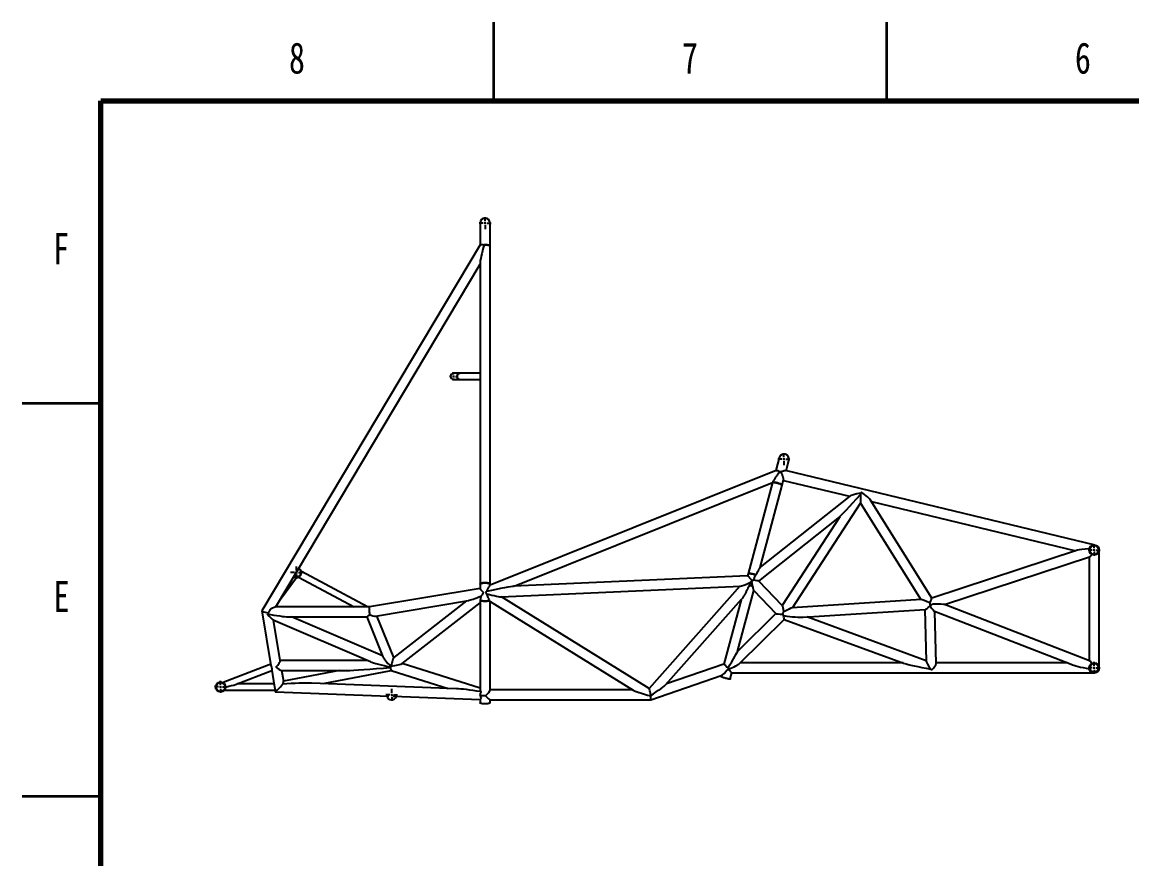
# Model space of a CAD drawing. Header units: millimetres. Extents: x 0 to 420, y 0 to 297.
# Drawn here: x 0 to 141.2, y 190.6 to 297 of the extents above; entities that cross this region are included whole.
import ezdxf

# ---------------------------------------------------------------- set-up
doc = ezdxf.new("R2010")
doc.units = ezdxf.units.MM
doc.layers.add('C', color=7, linetype='Continuous')
doc.styles.add('SLDTEXTSTYLE2', font='TXT', dxfattribs={"width": 0.75})

# ---------------------------------------------------------------- blocks, each defined once
blk = doc.blocks.new('SW_CENTERMARKSYMBOL_0')
at = {"layer": 'C', "color": 0}
for p, q in [((-0.25, 0), (-0.76, 0)), ((0, 0), (-0.125, 0)), ((0, 0.25), (0, 0.76)), ((0, 0), (0, 0.125)), ((0, 0), (0, -0.125)), ((0, 0), (0.125, 0)), ((0.25, 0), (0.76, 0)), ((0, -0.25), (0, -0.76))]:
    blk.add_line(p, q, dxfattribs=at)
blk = doc.blocks.new('SW_CENTERMARKSYMBOL_1')
at = {"layer": 'C', "color": 0}
for p, q in [((-0.25, 0), (-0.76, 0)), ((0, 0), (-0.125, 0)), ((0, 0.25), (0, 0.76)), ((0, 0), (0, 0.125)), ((0, 0), (0, -0.125)), ((0, 0), (0.125, 0)), ((0.25, 0), (0.76, 0)), ((0, -0.25), (0, -0.76))]:
    blk.add_line(p, q, dxfattribs=at)
blk = doc.blocks.new('SW_CENTERMARKSYMBOL_2')
at = {"layer": 'C', "color": 0}
for p, q in [((-0.25, 0), (-0.76, 0)), ((0, 0), (-0.125, 0)), ((0, 0.25), (0, 0.76)), ((0, 0), (0, 0.125)), ((0, 0), (0, -0.125)), ((0, 0), (0.125, 0)), ((0.25, 0), (0.76, 0)), ((0, -0.25), (0, -0.76))]:
    blk.add_line(p, q, dxfattribs=at)
blk = doc.blocks.new('SW_CENTERMARKSYMBOL_3')
at = {"layer": 'C', "color": 0}
for p, q in [((-0.25, 0), (-0.76, 0)), ((0, 0), (-0.125, 0)), ((0, 0.25), (0, 0.76)), ((0, 0), (0, 0.125)), ((0, 0), (0, -0.125)), ((0, 0), (0.125, 0)), ((0.25, 0), (0.76, 0)), ((0, -0.25), (0, -0.76))]:
    blk.add_line(p, q, dxfattribs=at)
blk = doc.blocks.new('SW_CENTERMARKSYMBOL_4')
at = {"layer": 'C', "color": 0}
for p, q in [((-0.25, 0), (-0.76, 0)), ((0, 0), (-0.125, 0)), ((0, 0.25), (0, 0.76)), ((0, 0), (0, 0.125)), ((0, 0), (0, -0.125)), ((0, 0), (0.125, 0)), ((0.25, 0), (0.76, 0)), ((0, -0.25), (0, -0.76))]:
    blk.add_line(p, q, dxfattribs=at)
blk = doc.blocks.new('SW_CENTERMARKSYMBOL_5')
at = {"layer": 'C', "color": 0}
for p, q in [((-0.25, 0), (-0.76, 0)), ((0, 0), (-0.125, 0)), ((0, 0.25), (0, 0.76)), ((0, 0), (0, 0.125)), ((0, 0), (0, -0.125)), ((0, 0), (0.125, 0)), ((0.25, 0), (0.76, 0)), ((0, -0.25), (0, -0.76))]:
    blk.add_line(p, q, dxfattribs=at)
blk = doc.blocks.new('SW_CENTERMARKSYMBOL_6')
at = {"layer": 'C', "color": 0}
for p, q in [((-0.25, 0), (-0.525, 0)), ((0, 0), (-0.125, 0)), ((0, 0.25), (0, 0.525)), ((0, 0), (0, 0.125)), ((0, 0), (0, -0.125)), ((0, 0), (0.125, 0)), ((0.25, 0), (0.525, 0)), ((0, -0.25), (0, -0.525))]:
    blk.add_line(p, q, dxfattribs=at)
blk = doc.blocks.new('SW_CENTERMARKSYMBOL_7')
at = {"layer": 'C', "color": 0}
for p, q in [((-0.25, 0), (-0.76, 0)), ((0, 0), (-0.125, 0)), ((0, 0.25), (0, 0.76)), ((0, 0), (0, 0.125)), ((0, 0), (0, -0.125)), ((0, 0), (0.125, 0)), ((0.25, 0), (0.76, 0)), ((0, -0.25), (0, -0.76))]:
    blk.add_line(p, q, dxfattribs=at)

msp = doc.modelspace()

# ---------------------------------------------------------------- linework, layer by layer
at = {"color": 7, "linetype": 'Continuous', "lineweight": 35}
for p, q in [((60, 287), (60, 297)), ((110, 287), (110, 297)), ((10, 248.5), (0, 248.5)), ((10, 198.5), (0, 198.5))]:
    msp.add_line(p, q, dxfattribs=at)
at = {"color": 7, "linetype": 'Continuous', "lineweight": 70}
for p, q in [((10, 10), (10, 287)), ((10, 287), (410, 287))]:
    msp.add_line(p, q, dxfattribs=at)
at = {"color": 7, "linetype": 'Continuous', "lineweight": 25}
for p, q in [((58.26, 271.44), (58.26, 268.69)), ((59.53, 268.51), (59.53, 271.44)), ((58.26, 268.69), (30.5, 222.12)), ((59.53, 225.51), (59.53, 268.51)), ((32.28, 222.63), (58.26, 266.21)), ((58.26, 266.36), (58.26, 225.51)), ((55.66, 252.34), (54.89, 252.34)), ((54.89, 251.54), (55.66, 251.54)), ((58.26, 252.34), (55.66, 252.34)), ((55.66, 251.54), (58.26, 251.54)), ((96.31, 241.58), (95.88, 239.96)), ((97.19, 239.95), (97.54, 241.25)), ((95.92, 239.98), (59.53, 225.38)), ((96.69, 238.1), (96.88, 238.81)), ((96.86, 238.72), (105.27, 236.7)), ((136.54, 230.47), (97.1, 239.97)), ((62.6, 225.24), (95.47, 238.43)), ((95.47, 238.43), (92.36, 226.84)), ((93.89, 227.65), (96.69, 238.1)), ((95.48, 238.48), (95.47, 238.43)), ((105.29, 236.72), (93.9, 227.66)), ((98.01, 222.49), (106.67, 235.83)), ((106.67, 235.83), (114.35, 223.55)), ((115.73, 223.75), (107.95, 236.18)), ((108.04, 236.03), (134.07, 229.76)), ((93.72, 225.9), (104.04, 234.1)), ((104.03, 234.09), (96.69, 222.79)), ((134.26, 229.83), (115.73, 223.75)), ((117.34, 222.94), (135.79, 228.99)), ((135.76, 228.98), (135.76, 215.78)), ((137.03, 214.86), (137.03, 229.86)), ((32.86, 223.59), (34.92, 226.35)), ((35.14, 226.4), (42.22, 222.63)), ((43.92, 222.63), (35.52, 227.11)), ((35.52, 227.11), (35.52, 227.11)), ((92.3, 226.58), (62.52, 225.24)), ((92.36, 226.84), (92.29, 226.58)), ((96.71, 222.78), (93.72, 225.91)), ((58.26, 224.97), (44.2, 222.63)), ((58.26, 225.51), (58.26, 224.96)), ((59.53, 225.38), (59.53, 225.51)), ((60.94, 223.89), (91.38, 225.27)), ((91.31, 225.26), (79.77, 212.26)), ((91.03, 216.96), (93.1, 224.71)), ((93.1, 224.71), (95.91, 221.78)), ((44.96, 221.46), (56.77, 223.44)), ((56.52, 223.4), (47.28, 216.2)), ((48.34, 215.41), (58.26, 223.14)), ((58.26, 223.31), (58.26, 212.12)), ((59.53, 212.04), (59.53, 223.3)), ((59.53, 223.3), (77.73, 212.03)), ((79.78, 212.25), (60.97, 223.9)), ((81.9, 212.74), (91.53, 223.6)), ((91.47, 223.53), (89.28, 215.35)), ((114.39, 223.55), (97.96, 222.49)), ((30.5, 222.11), (31.64, 215.18)), ((44.2, 222.63), (32.26, 222.63)), ((95.9, 221.79), (91.03, 216.96)), ((99.37, 221.31), (114.89, 222.31)), ((114.84, 222.31), (115.01, 215.73)), ((116.09, 222.06), (133.45, 215.32)), ((116.29, 215.42), (116.11, 222.05)), ((135.79, 215.77), (117.34, 222.94)), ((31.92, 220.97), (44.3, 215.66)), ((32.83, 215.79), (31.98, 220.95)), ((33.84, 221.36), (43.85, 221.36)), ((45.85, 216.38), (34.25, 221.36)), ((43.83, 221.36), (45.89, 216.28)), ((47.29, 216.2), (45.14, 221.49)), ((91.27, 215.41), (96.95, 221.04)), ((96.95, 221.04), (112.28, 215.42)), ((115.01, 215.77), (99.83, 221.34)), ((31.62, 215.35), (25.56, 212.99)), ((43.93, 215.82), (32.83, 215.82)), ((58.26, 212.3), (48.36, 215.43)), ((89.28, 215.35), (81.97, 212.83)), ((89.89, 214.75), (89.86, 214.75)), ((112.09, 215.49), (91.35, 215.49)), ((133, 215.49), (116.29, 215.49)), ((27.14, 212.75), (31.75, 214.55)), ((31.75, 214.56), (32.06, 212.66)), ((32.97, 214.55), (41.27, 214.55)), ((33.27, 213.15), (33.04, 214.55)), ((40.36, 214.55), (33.26, 213.18)), ((38.3, 212.86), (46.94, 214.52)), ((46.95, 214.55), (47, 214.55)), ((47.08, 214.5), (54.2, 212.25)), ((80, 210.8), (88.94, 213.88)), ((88.88, 213.87), (88.86, 213.79)), ((90.09, 213.46), (90.29, 214.22)), ((90.29, 214.22), (136.39, 214.22)), ((25.56, 212.99), (25.56, 212.99)), ((25.74, 212.04), (32.17, 212.04)), ((32.03, 212.84), (27.37, 212.84)), ((32.16, 212.04), (32.2, 211.83)), ((32.21, 211.82), (46.67, 211.27)), ((55.27, 212.21), (36.79, 212.92)), ((77.66, 212.07), (59.53, 212.07)), ((47.22, 211.25), (58.26, 210.83)), ((58.26, 210.83), (58.26, 210.44)), ((59.52, 210.8), (80, 210.8)), ((59.53, 210.44), (59.53, 210.8))]:
    msp.add_line(p, q, dxfattribs=at)
at = {"color": 7, "linetype": 'Continuous', "lineweight": 25, "flags": 128}
for points in [[(58.77, 268.68), (58.78, 268.68), (58.89, 268.68)], [(59.53, 268.51), (59.52, 268.53), (59.5, 268.56), (59.46, 268.59), (59.4, 268.61), (59.33, 268.64), (59.25, 268.65), (59.15, 268.67), (59.05, 268.68), (58.94, 268.68), (58.84, 268.68), (58.77, 268.68)], [(58.89, 268.68), (59, 268.68), (59.1, 268.67), (59.2, 268.66), (59.29, 268.64), (59.37, 268.62), (59.43, 268.6), (59.48, 268.58), (59.51, 268.55), (59.53, 268.52), (59.53, 268.51)], [(55.34, 251.94), (55.35, 252.02), (55.37, 252.1), (55.4, 252.18), (55.45, 252.24), (55.51, 252.29), (55.57, 252.32), (55.64, 252.34), (55.66, 252.34)], [(55.66, 252.34), (55.61, 252.33), (55.54, 252.31), (55.48, 252.27), (55.43, 252.21), (55.38, 252.14), (55.35, 252.06), (55.34, 251.98), (55.34, 251.89), (55.35, 251.81), (55.38, 251.73), (55.43, 251.66), (55.48, 251.61), (55.54, 251.57), (55.61, 251.54), (55.66, 251.54)], [(55.66, 251.54), (55.64, 251.54), (55.57, 251.55), (55.51, 251.58), (55.45, 251.63), (55.4, 251.69), (55.37, 251.77), (55.35, 251.85), (55.34, 251.94)], [(96.52, 239.79), (96.46, 239.8), (96.37, 239.82)], [(95.47, 238.43), (95.47, 238.44), (95.49, 238.45), (95.53, 238.46), (95.59, 238.47), (95.66, 238.46), (95.74, 238.46), (95.83, 238.44), (95.93, 238.42), (96.03, 238.4), (96.14, 238.37), (96.24, 238.34), (96.34, 238.31), (96.43, 238.28), (96.51, 238.24), (96.58, 238.21), (96.63, 238.18), (96.67, 238.15), (96.69, 238.12), (96.69, 238.1)], [(96.69, 238.1), (96.69, 238.11), (96.68, 238.14), (96.65, 238.16), (96.61, 238.19), (96.54, 238.23), (96.47, 238.26), (96.38, 238.29), (96.29, 238.33), (96.19, 238.36), (96.08, 238.39), (95.98, 238.41), (95.88, 238.43), (95.78, 238.45), (95.7, 238.46), (95.62, 238.47), (95.56, 238.47), (95.51, 238.46), (95.48, 238.45), (95.47, 238.43), (95.47, 238.43)], [(92.36, 226.84), (92.37, 226.85), (92.39, 226.86), (92.43, 226.87), (92.48, 226.88), (92.55, 226.87), (92.63, 226.86), (92.73, 226.85), (92.82, 226.83), (92.93, 226.81), (93.03, 226.78), (93.13, 226.75), (93.23, 226.72), (93.32, 226.69), (93.36, 226.67)], [(93.37, 226.67), (93.36, 226.67), (93.28, 226.7), (93.18, 226.74), (93.08, 226.77), (92.98, 226.8), (92.87, 226.82), (92.77, 226.84), (92.68, 226.86), (92.59, 226.87), (92.52, 226.88), (92.45, 226.87), (92.41, 226.87), (92.38, 226.86), (92.36, 226.84)], [(58.26, 225.51), (58.26, 225.52), (58.27, 225.55), (58.3, 225.58), (58.35, 225.6), (58.41, 225.62), (58.49, 225.64), (58.58, 225.66), (58.68, 225.67), (58.78, 225.68), (58.89, 225.68)], [(59.53, 225.51), (59.52, 225.53), (59.5, 225.56), (59.46, 225.59), (59.4, 225.61), (59.33, 225.64), (59.25, 225.65), (59.15, 225.67), (59.05, 225.68), (58.94, 225.68), (58.84, 225.68), (58.73, 225.68), (58.63, 225.67), (58.54, 225.65), (58.45, 225.64), (58.38, 225.61), (58.32, 225.59), (58.28, 225.56), (58.26, 225.53), (58.26, 225.51)], [(58.89, 225.68), (59, 225.68), (59.1, 225.67), (59.2, 225.66), (59.29, 225.64), (59.37, 225.62), (59.43, 225.6), (59.48, 225.58), (59.51, 225.55), (59.53, 225.52), (59.53, 225.51)], [(58.27, 223.48), (58.27, 223.47), (58.3, 223.45), (58.35, 223.43), (58.41, 223.41), (58.49, 223.39), (58.58, 223.38), (58.68, 223.37), (58.78, 223.36), (58.89, 223.36)], [(59.47, 223.45), (59.46, 223.44), (59.4, 223.42), (59.33, 223.4), (59.25, 223.38), (59.15, 223.37), (59.05, 223.36), (58.94, 223.36), (58.84, 223.36), (58.73, 223.36), (58.63, 223.37), (58.54, 223.38), (58.45, 223.4), (58.38, 223.42), (58.32, 223.44), (58.28, 223.46), (58.27, 223.48)], [(58.89, 223.36), (59, 223.36), (59.1, 223.37), (59.2, 223.38), (59.29, 223.39), (59.37, 223.41), (59.43, 223.43), (59.48, 223.45)], [(90.09, 213.46), (90.09, 213.45), (90.06, 213.44), (90.03, 213.44), (89.97, 213.44), (89.9, 213.45), (89.82, 213.46), (89.73, 213.47), (89.64, 213.5), (89.53, 213.52), (89.43, 213.55), (89.33, 213.58), (89.23, 213.61), (89.14, 213.64), (89.05, 213.67), (88.99, 213.7), (88.93, 213.73), (88.89, 213.75), (88.87, 213.77), (88.86, 213.79)], [(58.95, 211.29), (58.94, 211.29), (58.84, 211.29), (58.73, 211.29), (58.63, 211.3), (58.54, 211.31), (58.45, 211.33), (58.38, 211.35), (58.32, 211.37), (58.28, 211.39), (58.26, 211.42), (58.26, 211.44)], [(58.95, 211.29), (58.94, 211.29), (58.84, 211.29), (58.73, 211.29), (58.63, 211.3), (58.54, 211.31), (58.45, 211.33), (58.38, 211.35), (58.32, 211.37), (58.28, 211.39), (58.26, 211.42), (58.26, 211.44)], [(59.53, 210.44), (59.52, 210.42), (59.5, 210.39), (59.46, 210.37), (59.4, 210.35), (59.33, 210.33), (59.25, 210.31), (59.15, 210.3), (59.05, 210.29), (58.94, 210.29), (58.84, 210.29), (58.73, 210.29), (58.63, 210.3), (58.54, 210.31), (58.45, 210.33), (58.38, 210.35), (58.32, 210.37), (58.28, 210.39), (58.26, 210.42), (58.26, 210.44)]]:
    msp.add_lwpolyline(points, dxfattribs=at)
at = {"color": 7, "linetype": 'Continuous', "lineweight": 25}
for centre, radius in [((136.39, 229.86), 0.635), ((136.39, 229.86), 0.555), ((136.39, 214.86), 0.635), ((136.39, 214.86), 0.555), ((25.24, 212.44), 0.635), ((25.24, 212.44), 0.575)]:
    msp.add_circle(centre, radius, dxfattribs=at)
for centre, radius, start, end in [((58.89, 271.44), 0.635, 0, 180), ((54.89, 251.94), 0.4, 90, 180), ((54.89, 251.94), 0.4, 90, 270), ((54.89, 251.94), 0.4, 180, 270), ((96.92, 241.42), 0.635, 90, 165), ((96.92, 241.42), 0.635, 345, 165), ((96.92, 241.42), 0.635, 345, 90), ((96.16, 238.58), 1.26, 73.5986, 80.3868), ((34.89, 226.99), 0.635, 238.4292, 59.9763), ((34.89, 226.99), 0.575, 238.3485, 60.057), ((93.71, 229.41), 4.19, 253.4749, 259.6678), ((93.72, 229.46), 4.24, 253.5223, 259.6752), ((58.89, 211.44), 0.635, 146.9231, 224.5072), ((47.01, 211.44), 0.635, 194.3827, 341.237)]:
    msp.add_arc(centre, radius, start, end, dxfattribs=at)
for centre, major_axis, ratio, start_param, end_param in [((58.89, 268.51), (0.62, 2.23), 0.070426, 1.515164, 2.891253), ((106.68, 237.01), (0.401, 0.556), 0.061424, 1.256558, 1.509607), ((106.68, 237.01), (1.3, -0.93), 0.132722, 0.314239, 1.595875), ((106.68, 237.01), (2.65, 2.91), 0.010361, 3.205033, 4.696918), ((106.68, 237.01), (1.4, 0.31), 0.06317, 1.543756, 3.012886), ((106.68, 237.01), (0.01, 1.18), 0.008608, 1.521324, 3.128084), ((106.68, 237.01), (0.161, 0.94), 0.001753, 4.63544, 4.816018), ((136.39, 229.86), (2.22, 0.09), 0.086202, 1.84747, 2.846859), ((136.39, 229.86), (0.626, 0.864), 0.121813, 3.308192, 4.085478), ((92.78, 225.96), (0.937, -0.064), 0.073203, 0.080043, 1.30792), ((58.89, 224.44), (3.67, 0.79), 0.02412, 0.141066, 1.512032), ((92.78, 225.96), (1.45, 0.69), 0.081592, 3.332255, 4.52893), ((58.89, 224.44), (2.25, 0.99), 0.081481, 3.452805, 4.43796), ((58.89, 224.44), (2.07, -0.54), 0.038053, 4.824745, 6.160644), ((115.45, 222.99), (1.09, -0.56), 0.097198, 1.628772, 2.980235), ((115.45, 222.99), (0.337, 0.657), 0.097198, 1.285705, 1.409439), ((115.45, 222.99), (-0.121, 0.628), 0.121813, 4.103473, 5.04002), ((115.45, 222.99), (0.933, -0.338), 0.216448, 1.551291, 1.613336), ((115.45, 222.99), (-0.121, 0.628), 0.121813, 4.103473, 5.04002), ((115.45, 222.99), (0.275, 0.758), 0.02491, 4.982044, 6.26368), ((31.16, 221.99), (0.664, -0.125), 0.125424, 3.09573, 3.749911), ((31.16, 221.99), (0.664, -0.125), 0.125424, 3.749911, 4.911065), ((31.16, 221.99), (-0.8, 1.02), 0.113918, 1.715159, 2.936308), ((31.16, 221.99), (2.88, -0.59), 0.078752, 4.728577, 5.917349), ((31.16, 221.99), (0.532, 0.627), 0.190957, 4.704651, 5.438344), ((31.16, 221.99), (-0.36, 0.635), 0.067141, 4.220102, 4.505976), ((31.16, 221.99), (1.11, 0.63), 0.067141, 0.117637, 1.123029), ((44.26, 221.99), (0.425, 0.63), 0.180124, 3.262341, 4.30892), ((44.26, 221.99), (-0.053, 0.635), 0.159019, 0.013199, 1.08971), ((44.26, 221.99), (-0.053, 0.635), 0.159019, 0.013199, 2.081815), ((44.26, 221.99), (-0.053, 0.635), 0.159019, 1.08971, 2.081815), ((44.26, 221.99), (0.82, -0.458), 0.329699, 4.819939, 5.892915), ((96.79, 221.78), (0.887, -0.012), 0.087972, 3.227804, 4.67542), ((96.79, 221.78), (-0.09, 1.01), 0.11432, 4.899338, 6.139702), ((96.79, 221.78), (0.254, 0.653), 0.025918, 4.510682, 5.030738), ((96.79, 221.78), (0.254, 0.653), 0.025918, 4.510682, 5.027129), ((96.79, 221.78), (0.012, 0.905), 0.036336, 1.657008, 1.72345), ((96.79, 221.78), (1.63, 0.73), 0.062195, 4.663336, 4.689124), ((96.79, 221.78), (-0.278, 0.618), 0.062196, 1.735534, 2.021545), ((96.79, 221.78), (1.2, 0.7), 0.088664, 0.174866, 1.439396), ((115.45, 222.99), (0.603, 0.661), 0.209852, 3.356286, 4.51311), ((115.45, 222.99), (0.638, -0.582), 0.209853, 4.927082, 5.106589), ((115.45, 222.99), (0.018, 0.672), 0.237917, 4.164404, 4.43463), ((115.45, 222.99), (-0.654, 0.929), 0.092607, 1.895485, 3.003245), ((115.45, 222.99), (0.562, 0.797), 0.323398, 4.497674, 4.645197), ((115.45, 222.99), (-0.121, 0.628), 0.121813, 4.034485, 4.07389), ((115.45, 222.99), (0.61, 0.429), 0.321358, 4.730145, 5.128386), ((115.45, 222.99), (1.88, -0.05), 0.002277, 0.006361, 1.371727), ((96.79, 221.78), (2.81, -0.4), 0.088118, 4.752215, 5.887816), ((96.79, 221.78), (-0.16, 0.735), 0.026065, 3.158154, 4.340284), ((47.01, 215.18), (-1.13, 1.16), 0.10283, 0.245087, 1.586986), ((47.01, 215.18), (0.27, 1.01), 0.05986, 0.079058, 1.750687), ((89.81, 214.86), (1.22, 2.1), 0.005562, 4.702068, 6.262616), ((32.29, 215.18), (0.532, 0.627), 0.190957, 4.490916, 6.122634), ((32.29, 215.18), (0.73, -0.619), 0.190957, 4.87294, 6.061712), ((47.01, 215.18), (6.19, 0.59), 0.037926, 3.519999, 4.685568), ((47.01, 215.18), (2.88, -0.59), 0.078752, 3.507428, 4.696201), ((47.01, 215.18), (0.098, 0.635), 0.177901, 1.769926, 2.38191), ((47.01, 215.18), (-0.124, 0.691), 0.398493, 2.202927, 2.935213), ((47.01, 215.18), (1.33, 0.24), 0.062148, 4.603608, 6.165441), ((47.01, 215.18), (-0.217, 0.633), 0.237424, 1.652951, 1.753014), ((47.01, 215.18), (-0.217, 0.633), 0.237424, 1.652951, 1.753014), ((47.01, 215.18), (0.911, -0.613), 0.180124, 4.686073, 4.714716), ((89.81, 214.86), (0.905, 0.971), 0.104517, 3.335784, 4.69604), ((89.81, 214.86), (0.526, -0.49), 0.030767, 3.157942, 4.906581), ((89.81, 214.86), (-0.261, 0.635), 0.017022, 1.608692, 1.751483), ((89.81, 214.86), (0.569, -0.33), 0.129385, 4.851101, 4.949683), ((89.81, 214.86), (0.819, 0.628), 0.112611, 4.695063, 4.709802), ((89.81, 214.86), (-0.487, 0.635), 0.022582, 1.716514, 3.124266), ((89.81, 214.86), (1.49, 0.61), 0.107116, 4.730032, 6.028565), ((115.67, 214.86), (3.48, -0.62), 0.043068, 3.379652, 4.700761), ((115.67, 214.86), (-0.649, 0.903), 0.124028, 0.180676, 1.639807), ((115.67, 214.86), (0.643, -0.626), 0.166208, 4.769772, 4.953656), ((115.67, 214.86), (0.6, 0.617), 0.252676, 4.543341, 6.041918), ((136.39, 214.86), (3.15, -0.59), 0.074752, 3.521208, 4.527172), ((136.39, 214.86), (-0.626, 0.914), 0.119569, 5.31257, 6.110225), ((47.01, 215.18), (0.071, 0.66), 0.040949, 3.154163, 3.583549), ((25.24, 212.44), (2, 0.38), 0.066893, 5.022229, 5.941535), ((32.74, 212.44), (0.541, 0.613), 0.085424, 3.072022, 5.414908), ((32.74, 212.44), (0.514, 0.738), 0.154147, 5.327546, 6.126252), ((32.74, 212.44), (4.75, 0.36), 0.06964, 0.545586, 1.483434), ((58.89, 211.44), (4.14, -0.72), 0.071992, 1.720158, 2.650225), ((58.89, 211.44), (-0.591, 0.806), 0.289877, 0.376572, 0.938235), ((58.89, 211.44), (-0.619, 0.643), 0.222529, 0.702856, 0.804511), ((58.89, 211.44), (0.627, 0.627), 0.164653, 4.641556, 6.119996), ((79.89, 211.44), (2.19, -0.62), 0.052946, 3.325606, 4.754187), ((79.89, 211.44), (-0.12, 0.819), 0.081063, 4.574959, 6.215064), ((79.89, 211.44), (2.04, 1.36), 0.056304, 4.720393, 6.07168), ((58.89, 211.44), (0.635, 0.611), 0.010921, 3.152104, 3.907878), ((58.89, 211.44), (-0.633, 0.633), 0.070952, 1.733985, 3.07076), ((79.89, 211.44), (0.18, 0.634), 0.147017, 4.528376, 4.593758), ((79.89, 211.44), (-0.106, 0.635), 0.084408, 3.12745, 4.537817), ((79.89, 211.44), (-0.106, 0.635), 0.084408, 3.12745, 4.537817), ((79.89, 211.44), (1.46, -0.16), 0.063396, 4.76833, 4.777205), ((79.89, 211.44), (0.966, 0.141), 0.119275, 4.781862, 4.79112), ((79.89, 211.44), (-0.364, 0.546), 0.017758, 4.506795, 4.511494)]:
    msp.add_ellipse(centre, major_axis=major_axis, ratio=ratio, start_param=start_param, end_param=end_param, dxfattribs=at)
for points, knots in [([(58.26, 268.69), (58.26, 268.69), (58.26, 268.7), (58.28, 268.71), (58.31, 268.73), (58.37, 268.73), (58.43, 268.73), (58.51, 268.73), (58.6, 268.71), (58.69, 268.7), (58.75, 268.68), (58.77, 268.68), (58.77, 268.68)], [0, 0, 0, 0, 0.00034, 0.127629, 0.253379, 0.38257, 0.512154, 0.645267, 0.779055, 0.916552, 0.997877, 1, 1, 1, 1]), ([(96.38, 239.82), (96.38, 239.82), (96.3, 239.73), (96.19, 239.58), (96.04, 239.37), (95.92, 239.21), (95.81, 239.05), (95.71, 238.89), (95.62, 238.75), (95.55, 238.63), (95.5, 238.53), (95.49, 238.5), (95.48, 238.48)], [0, 0, 0, 0, 0.000786, 0.224168, 0.33875, 0.454289, 0.564938, 0.677118, 0.772153, 0.870341, 0.937779, 1, 1, 1, 1]), ([(95.92, 239.98), (95.93, 239.98), (95.96, 239.99), (96.02, 239.99), (96.09, 239.97), (96.18, 239.94), (96.28, 239.89), (96.34, 239.84), (96.38, 239.82), (96.38, 239.82)], [0, 0, 0, 0, 0.097544, 0.273031, 0.451536, 0.635923, 0.81444, 0.998092, 1, 1, 1, 1]), ([(96.52, 239.79), (96.52, 239.79), (96.57, 239.82), (96.68, 239.87), (96.82, 239.93), (96.94, 239.97), (97.02, 239.98), (97.07, 239.98), (97.09, 239.97), (97.1, 239.97)], [0, 0, 0, 0, 0.001393, 0.233215, 0.471801, 0.648894, 0.830364, 0.959869, 1, 1, 1, 1]), ([(96.88, 238.8), (96.88, 238.81), (96.89, 238.83), (96.89, 238.92), (96.86, 239.03), (96.83, 239.16), (96.78, 239.28), (96.72, 239.42), (96.63, 239.6), (96.56, 239.72), (96.52, 239.79), (96.52, 239.79)], [0, 0, 0, 0, 0.033766, 0.163181, 0.303483, 0.407544, 0.514593, 0.648369, 0.785992, 0.99899, 1, 1, 1, 1]), ([(93.36, 226.67), (93.41, 226.77), (93.51, 226.98), (93.65, 227.21), (93.75, 227.39), (93.82, 227.5), (93.86, 227.58), (93.89, 227.63), (93.89, 227.64), (93.89, 227.65)], [0, 0, 0, 0, 0.263657, 0.530115, 0.661875, 0.795107, 0.883623, 0.972666, 1, 1, 1, 1]), ([(92.3, 226.57), (92.3, 226.57), (92.31, 226.58), (92.37, 226.53), (92.46, 226.44), (92.56, 226.32), (92.66, 226.21), (92.75, 226.09), (92.82, 226), (92.86, 225.94), (92.86, 225.94)], [0, 0, 0, 0, 0.083173, 0.236285, 0.401091, 0.590233, 0.70015, 0.812492, 0.998905, 1, 1, 1, 1]), ([(92.86, 225.94), (92.86, 225.94), (92.8, 225.89), (92.7, 225.8), (92.61, 225.72), (92.58, 225.7)], [0, 0, 0, 0, 0.0032684, 0.6805189, 1, 1, 1, 1]), ([(92.82, 225.95), (92.82, 225.95), (92.86, 225.97), (92.94, 225.99), (93.02, 226.01), (93.05, 226.02)], [0, 0, 0, 0, 0.00532, 0.542818, 1, 1, 1, 1]), ([(92.95, 225.29), (92.94, 225.34), (92.93, 225.39), (92.9, 225.5), (92.89, 225.56), (92.87, 225.67), (92.86, 225.73), (92.85, 225.81), (92.84, 225.84), (92.83, 225.88), (92.83, 225.9), (92.83, 225.93), (92.82, 225.94), (92.82, 225.95), (92.82, 225.95)], [0, 0, 0, 0, 0.25, 0.25, 0.5, 0.5, 0.75, 0.75, 0.875, 0.875, 0.9375, 0.96875, 0.96875, 1, 1, 1, 1]), ([(93.03, 226.01), (93.09, 226.13), (93.14, 226.24), (93.25, 226.46), (93.31, 226.56), (93.36, 226.67)], [0, 0, 0, 0, 0.5, 0.5, 1, 1, 1, 1]), ([(58.26, 224.96), (58.26, 224.95), (58.27, 224.92), (58.3, 224.86), (58.35, 224.8), (58.42, 224.71), (58.51, 224.62), (58.6, 224.53), (58.66, 224.47), (58.69, 224.44), (58.69, 224.44)], [0, 0, 0, 0, 0.168786, 0.291305, 0.417358, 0.571027, 0.729133, 0.862819, 0.99877, 1, 1, 1, 1]), ([(58.97, 224.44), (58.97, 224.44), (59.01, 224.48), (59.05, 224.53), (59.09, 224.58)], [0, 0, 0, 0, 0.0063369, 1, 1, 1, 1]), ([(59.09, 224.57), (59.13, 224.64), (59.2, 224.77), (59.3, 224.95), (59.38, 225.1), (59.44, 225.21), (59.48, 225.28), (59.51, 225.33), (59.52, 225.36), (59.52, 225.37), (59.52, 225.37)], [0, 0, 0, 0, 0.196816, 0.371862, 0.551133, 0.662682, 0.77677, 0.849032, 0.92305, 1, 1, 1, 1]), ([(92.58, 225.72), (92.58, 225.71), (92.58, 225.7), (92.58, 225.67), (92.58, 225.66), (92.58, 225.62), (92.58, 225.59), (92.57, 225.54), (92.56, 225.51), (92.55, 225.46), (92.54, 225.44), (92.51, 225.36), (92.49, 225.31), (92.45, 225.22), (92.43, 225.17), (92.37, 225.03), (92.32, 224.94), (92.22, 224.75), (92.18, 224.66), (92.08, 224.48), (92.03, 224.39), (91.95, 224.26), (91.93, 224.22), (91.88, 224.13), (91.85, 224.09), (91.8, 224), (91.78, 223.96), (91.72, 223.88), (91.7, 223.84), (91.65, 223.76), (91.62, 223.72), (91.59, 223.67), (91.58, 223.65), (91.56, 223.63), (91.55, 223.62), (91.54, 223.61), (91.54, 223.61), (91.54, 223.6), (91.54, 223.6), (91.53, 223.6), (91.53, 223.6), (91.53, 223.6), (91.53, 223.6)], [0, 0, 0, 0, 0.015625, 0.015625, 0.03125, 0.03125, 0.0625, 0.0625, 0.09375, 0.09375, 0.125, 0.125, 0.1875, 0.1875, 0.25, 0.25, 0.375, 0.375, 0.5, 0.5, 0.625, 0.625, 0.6875, 0.6875, 0.75, 0.75, 0.8125, 0.8125, 0.875, 0.875, 0.9375, 0.9375, 0.96875, 0.96875, 0.984375, 0.984375, 0.992188, 0.992188, 0.996094, 0.998047, 0.998047, 1, 1, 1, 1]), ([(93.1, 224.72), (93.1, 224.72), (93.09, 224.72), (93.08, 224.78), (93.05, 224.86), (93.02, 224.96), (92.99, 225.11), (92.96, 225.23), (92.95, 225.29)], [0, 0, 0, 0, 0.081038, 0.252239, 0.388908, 0.529103, 0.76209, 1, 1, 1, 1]), ([(58.36, 223.99), (58.36, 223.99), (58.35, 223.92), (58.33, 223.79), (58.3, 223.62), (58.27, 223.47), (58.25, 223.37), (58.26, 223.33), (58.26, 223.32)], [0, 0, 0, 0, 0.022607, 0.261855, 0.506143, 0.724807, 0.947303, 1, 1, 1, 1]), ([(58.69, 224.44), (58.69, 224.44), (58.65, 224.38), (58.56, 224.26), (58.46, 224.1), (58.39, 223.99), (58.36, 223.94), (58.35, 223.92)], [0, 0, 0, 0, 0.001729, 0.321854, 0.651408, 0.884207, 1, 1, 1, 1]), ([(59.11, 224.29), (59.07, 224.34), (59.02, 224.39), (58.97, 224.44), (58.97, 224.44)], [0, 0, 0, 0, 0.994279, 1, 1, 1, 1]), ([(59.53, 223.3), (59.53, 223.3), (59.53, 223.3), (59.52, 223.33), (59.5, 223.38), (59.47, 223.46), (59.42, 223.57), (59.35, 223.74), (59.25, 223.96), (59.17, 224.16), (59.11, 224.28), (59.1, 224.3)], [0, 0, 0, 0, 0.004295, 0.101302, 0.175725, 0.252118, 0.381632, 0.514479, 0.726481, 0.944309, 1, 1, 1, 1]), ([(31.64, 215.22), (31.65, 215.2), (31.65, 215.14), (31.69, 215.03), (31.73, 214.91), (31.75, 214.79), (31.75, 214.68), (31.74, 214.6), (31.75, 214.58), (31.75, 214.57)], [0, 0, 0, 0, 0.097898, 0.255253, 0.402832, 0.52937, 0.704113, 0.884299, 1, 1, 1, 1]), ([(32.06, 212.66), (32.06, 212.65), (32.07, 212.61), (32.09, 212.55), (32.11, 212.5), (32.11, 212.48)], [0, 0, 0, 0, 0.167851, 0.818482, 1, 1, 1, 1]), ([(32.11, 212.48), (32.11, 212.45), (32.11, 212.42), (32.11, 212.36), (32.12, 212.34), (32.13, 212.28), (32.13, 212.25), (32.15, 212.2), (32.16, 212.18), (32.17, 212.16)], [0, 0, 0, 0, 0.25, 0.25, 0.5, 0.5, 0.75, 0.75, 1, 1, 1, 1]), ([(32.17, 212.16), (32.17, 212.15), (32.17, 212.14), (32.17, 212.13), (32.17, 212.12), (32.17, 212.1), (32.17, 212.09), (32.17, 212.07), (32.17, 212.06), (32.16, 212.05), (32.16, 212.04), (32.17, 212.04)], [0, 0, 0, 0, 0.125, 0.125, 0.25, 0.25, 0.5, 0.5, 0.75, 0.75, 1, 1, 1, 1])]:
    msp.add_open_spline(points, degree=3, knots=knots, dxfattribs=at)

# ---------------------------------------------------------------- block references
at = {"layer": 'C'}
for name, p in [('SW_CENTERMARKSYMBOL_5', (58.89, 271.44)), ('SW_CENTERMARKSYMBOL_6', (54.89, 251.94)), ('SW_CENTERMARKSYMBOL_7', (96.92, 241.42)), ('SW_CENTERMARKSYMBOL_3', (136.39, 229.86)), ('SW_CENTERMARKSYMBOL_0', (34.89, 226.99)), ('SW_CENTERMARKSYMBOL_4', (136.39, 214.86)), ('SW_CENTERMARKSYMBOL_2', (25.24, 212.44)), ('SW_CENTERMARKSYMBOL_1', (47.01, 211.44))]:
    msp.add_blockref(name, p, dxfattribs=at)

# ---------------------------------------------------------------- texts
at = {"color": 7, "linetype": 'Continuous', "lineweight": 0, "char_height": 3.97, "attachment_point": 2, "style": 'SLDTEXTSTYLE2'}
for s, insert in [('8', (34.96, 294.43)), ('7', (84.96, 294.43)), ('6', (134.96, 294.43)), ('F', (4.96, 270.18)), ('E', (5.01, 225.93))]:
    msp.add_mtext(s, dxfattribs=dict(at, insert=insert))

doc.saveas('drawing.dxf')
